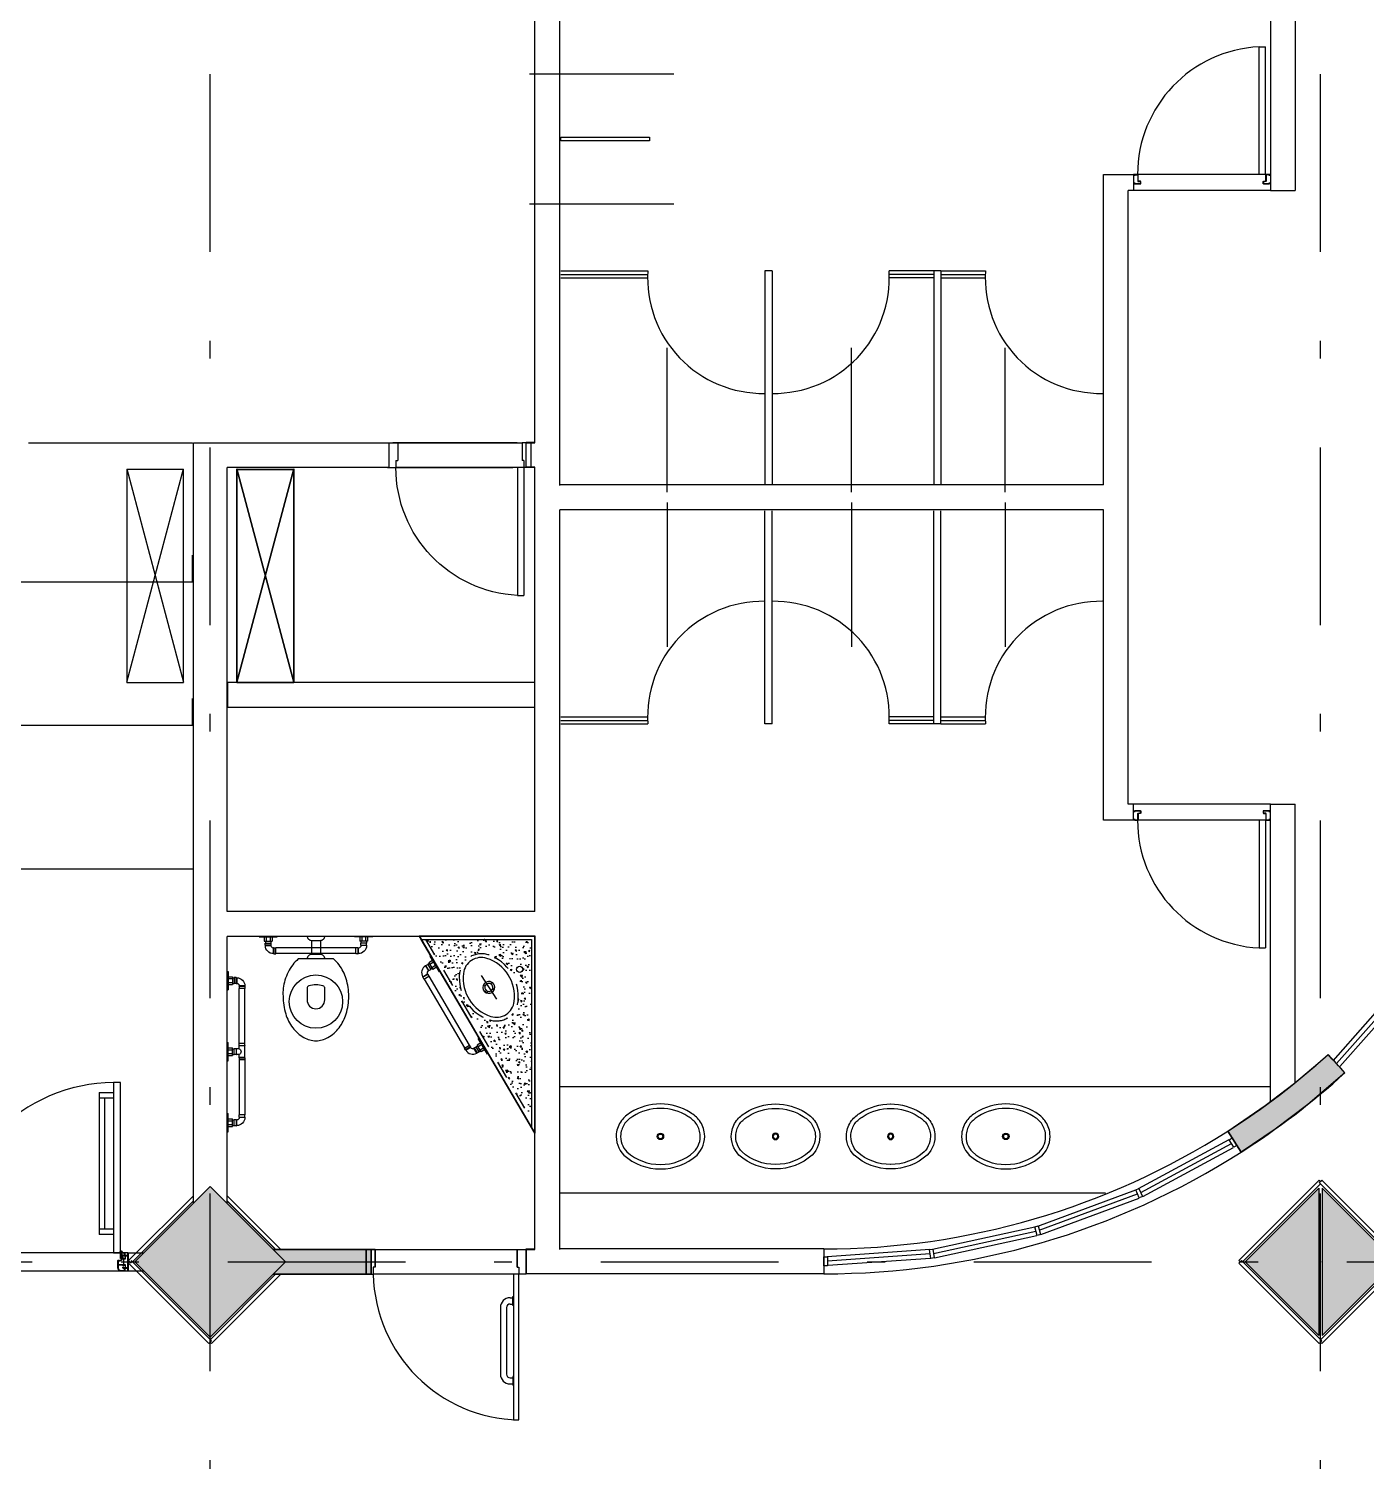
# Model space of a CAD drawing. Header units: millimetres. Extents: x 182 to 575, y -105 to 95.
# Drawn here: x 216.52 to 224.05, y -3.38 to 4.69 of the extents above; entities that cross this region are included whole.
import ezdxf

# ---------------------------------------------------------------- set-up
doc = ezdxf.new("R2010")
doc.units = ezdxf.units.MM
doc.header["$MEASUREMENT"] = 0
for name, pattern in [('DASHDOT', [1, 0.5, -0.25, 0, -0.25]), ('DASHED', [0.75, 0.5, -0.25]), ('HIDDEN2', [0.1875, 0.125, -0.0625])]:
    doc.linetypes.add(name, pattern=pattern)
for name, color, linetype in [('ALV_2', 2, 'Continuous'), ('ALV_HT', 253, 'Continuous'), ('base', 253, 'Continuous'), ('CORRIMÃO', 41, 'Continuous'), ('DEMOLIR', 10, 'HIDDEN2'), ('EIXOS', 31, 'DASHDOT'), ('PVC', 2, 'Continuous'), ('SAN', 1, 'Continuous'), ('SANFINAL', 7, 'Continuous'), ('XR_BL2_AND_MON-REV15$0$MARMORE', 7, 'Continuous')]:
    doc.layers.add(name, color=color, linetype=linetype)

# ---------------------------------------------------------------- blocks, each defined once
blk = doc.blocks.new('XR_BL2_AND_MON-REV15$0$P50X50')
at = {"layer": 'base'}
blk.add_hatch(color=256, dxfattribs=at).paths.add_polyline_path([(0, -0.4243), (0.4243, 0), (0, 0.4243), (-0.4243, 0)])
at = {"layer": 'base', "linetype": 'ByBlock'}
blk.add_lwpolyline([(0, -0.4243), (0.4243, 0), (0, 0.4243), (-0.4243, 0)], close=True, dxfattribs=at)
blk = doc.blocks.new('XR_BL2_AND_MON-REV15$0$PILAR 60X60_45')
at = {"layer": 'base'}
blk.add_blockref('XR_BL2_AND_MON-REV15$0$P50X50', (0, 0), dxfattribs=at)
blk = doc.blocks.new('XR_BL2_AND_MON-REV15$0$PILAR_60X60_JUNTA')
at = {"layer": 'base'}
for points in [[(-0.4143, 0.01), (0, 0.4243), (0.4143, 0.01)], [(-0.4143, -0.01), (0, -0.4243), (0.4143, -0.01)]]:
    blk.add_hatch(color=256, dxfattribs=at).paths.add_polyline_path(points)
at = {"layer": 'base', "linetype": 'ByBlock'}
for points in [[(-0.4143, 0.01), (0, 0.4243), (0.4143, 0.01)], [(-0.4143, -0.01), (0, -0.4243), (0.4143, -0.01)]]:
    blk.add_lwpolyline(points, close=True, dxfattribs=at)
at = {"layer": 'base'}
blk.add_point((0, 0), dxfattribs=at)
blk = doc.blocks.new('XR_BL2_AND_MON-REV15$0$P_M')
at = {"layer": 'XR_BL2_AND_MON-REV15$0$MARMORE'}
for p, q in [((-0.0071, 0.0354), (-0.4596, -0.4172)), ((0.0071, 0.0212), (-0.4455, -0.4313)), ((0.0071, 0.0212), (-0.0071, 0.0354)), ((0, 0.0283), (0.0071, 0.0354)), ((0.4384, -0.4243), (0, 0.0141)), ((-0.4525, -0.4243), (-0.4596, -0.4172)), ((-0.4525, -0.4243), (-0.4596, -0.4313)), ((-0.4596, -0.4313), (-0.0071, -0.8839)), ((-0.4525, -0.4243), (-0.4455, -0.4313)), ((-0.4384, -0.4243), (0, -0.8627)), ((-0.0071, -0.8697), (0.4455, -0.4172)), ((0.4455, -0.4172), (0.4596, -0.4313)), ((0.4525, -0.4243), (0.4596, -0.4172)), ((-0.0071, -0.8697), (0.0071, -0.8839)), ((0, -0.8768), (-0.0071, -0.8839))]:
    blk.add_line(p, q, dxfattribs=at)
for points in [[(0.4596, -0.4172), (0.0071, 0.0354)], [(0.0071, -0.8839), (0.4596, -0.4313)]]:
    blk.add_lwpolyline(points, dxfattribs=at)
blk = doc.blocks.new('XR_BL2_AND_MON-REV15$0$P8014PL')
at = {"layer": 'base'}
for p, q in [((-0.075, 0.14), (-0.075, 0.8591)), ((-0.075, 0.8591), (-0.04, 0.8591)), ((-0.04, 0.14), (-0.04, 0.8591)), ((-0.8, 0), (-0.8, 0.14)), ((-0.8, 0.14), (-0.76, 0.14)), ((-0.76, 0.1), (-0.76, 0.14)), ((-0.76, 0.1), (-0.75, 0.1)), ((-0.75, 0), (-0.75, 0.1)), ((-0.04, 0.14), (-0.075, 0.14)), ((-0.05, 0), (-0.05, 0.1)), ((-0.04, 0.1), (-0.05, 0.1)), ((-0.04, 0.1), (-0.04, 0.14)), ((0, 0.14), (-0.04, 0.14)), ((0, 0), (0, 0.14)), ((-0.8, 0), (-0.75, 0)), ((0, 0), (-0.05, 0))]:
    blk.add_line(p, q, dxfattribs=at)
blk.add_arc((-0.04, 0.14), 0.72, 92.78631, 180, dxfattribs=at)
blk = doc.blocks.new('Cuba01_pl')
at = {"layer": 'SAN'}
for radius in [0.018, 0.013]:
    blk.add_circle((0, 0), radius, dxfattribs=at)
at = {"layer": 'SANFINAL'}
for centre, radius, start, end in [((-0.0022, -0.1243), 0.3068, 89.5504, 122.73751), ((0.0022, -0.1243), 0.3068, 57.26249, 90.4496), ((-0.0906, -0.0037), 0.1589, 144.52318, 173.17666), ((-0.0706, -0.0303), 0.1909, 120.72503, 141.48411), ((-0.0706, -0.0303), 0.1659, 120.57547, 141.25329), ((-0.0022, -0.1243), 0.2818, 89.5504, 122.82801), ((0.0022, -0.1243), 0.2818, 57.17199, 90.4496), ((0.0706, -0.0303), 0.1659, 38.74671, 59.42453), ((0.0706, -0.0303), 0.1909, 38.51589, 59.27497), ((0.0906, -0.0037), 0.1589, 6.82334, 35.47682), ((-0.0974, 0.0005), 0.1517, 174.45244, 224.38195), ((-0.0974, 0.0005), 0.1267, 174.57802, 224.00207), ((-0.0906, -0.0037), 0.1339, 144.80474, 173.05731), ((0.0974, 0.0005), 0.1267, 315.99793, 5.42198), ((0.0906, -0.0037), 0.1339, 6.94269, 35.19526), ((0.0974, 0.0005), 0.1517, 315.61805, 5.54756), ((-0.0024, 0.1229), 0.3059, 228.32438, 270.48382), ((-0.0024, 0.1229), 0.2809, 228.50405, 270.48382), ((0.0024, 0.1229), 0.3059, 269.51618, 311.67562), ((0.0024, 0.1229), 0.2809, 269.51618, 311.49595)]:
    blk.add_arc(centre, radius, start, end, dxfattribs=at)
blk = doc.blocks.new('W_BARRA_VASO_3ART2')
at = {"layer": 'PVC', "color": 0}
for p, q in [((0, 0), (0, -0.006)), ((0.103, 0), (0.103, -0.006)), ((0.4, 0), (0.4, -0.006)), ((0.503, 0), (0.503, -0.006)), ((0.8, 0), (0.8, -0.006)), ((0.903, 0), (0.903, -0.006)), ((0, -0.006), (0.103, -0.006)), ((0.0296, -0.006), (0.0296, -0.03)), ((0.0296, -0.03), (0.0734, -0.03)), ((0.0349, -0.052), (0.0349, -0.04)), ((0.0349, -0.04), (0.068, -0.04)), ((0.068, -0.052), (0.0349, -0.052)), ((0.0349, -0.052), (0.0356, -0.0546)), ((0.0356, -0.03), (0.0356, -0.04)), ((0.0356, -0.0546), (0.0674, -0.0546)), ((0.0406, -0.006), (0.0406, -0.03)), ((0.0624, -0.006), (0.0624, -0.03)), ((0.0673, -0.03), (0.0673, -0.04)), ((0.068, -0.052), (0.0674, -0.0546)), ((0.068, -0.052), (0.068, -0.04)), ((0.0734, -0.006), (0.0734, -0.03)), ((0.0835, -0.0675), (0.0809, -0.0681)), ((0.0809, -0.0999), (0.0809, -0.0681)), ((0.0835, -0.0675), (0.0835, -0.1006)), ((0.0835, -0.0675), (0.0955, -0.0675)), ((0.0955, -0.1006), (0.0955, -0.0675)), ((0.405, -0.0681), (0.0955, -0.0681)), ((0.503, -0.006), (0.4, -0.006)), ((0.405, -0.1006), (0.405, -0.0674)), ((0.417, -0.0674), (0.405, -0.0674)), ((0.417, -0.0674), (0.417, -0.1006)), ((0.417, -0.0674), (0.4195, -0.0681)), ((0.4195, -0.0999), (0.4195, -0.0681)), ((0.4356, -0.0681), (0.4195, -0.0681)), ((0.4296, -0.006), (0.4296, -0.03)), ((0.4734, -0.03), (0.4296, -0.03)), ((0.4349, -0.051), (0.4349, -0.039)), ((0.4681, -0.039), (0.4349, -0.039)), ((0.4349, -0.051), (0.4356, -0.0535)), ((0.4349, -0.051), (0.4681, -0.051)), ((0.4356, -0.03), (0.4356, -0.039)), ((0.4674, -0.0535), (0.4356, -0.0535)), ((0.4356, -0.0681), (0.4356, -0.0535)), ((0.4406, -0.006), (0.4406, -0.03)), ((0.4624, -0.006), (0.4624, -0.03)), ((0.4674, -0.03), (0.4674, -0.039)), ((0.4681, -0.051), (0.4674, -0.0535)), ((0.4674, -0.0681), (0.4674, -0.0535)), ((0.4835, -0.0681), (0.4674, -0.0681)), ((0.4681, -0.051), (0.4681, -0.039)), ((0.4734, -0.006), (0.4734, -0.03)), ((0.486, -0.0674), (0.4835, -0.0681)), ((0.4835, -0.0999), (0.4835, -0.0681)), ((0.486, -0.0674), (0.486, -0.1006)), ((0.486, -0.0674), (0.498, -0.0674)), ((0.498, -0.1006), (0.498, -0.0674)), ((0.498, -0.0681), (0.8075, -0.0681)), ((0.903, -0.006), (0.8, -0.006)), ((0.8075, -0.1006), (0.8075, -0.0675)), ((0.8195, -0.0675), (0.8075, -0.0675)), ((0.8195, -0.0675), (0.8195, -0.1006)), ((0.8195, -0.0675), (0.8221, -0.0681)), ((0.8221, -0.0999), (0.8221, -0.0681)), ((0.8296, -0.006), (0.8296, -0.03)), ((0.8734, -0.03), (0.8296, -0.03)), ((0.8681, -0.04), (0.835, -0.04)), ((0.835, -0.052), (0.835, -0.04)), ((0.835, -0.052), (0.8681, -0.052)), ((0.835, -0.052), (0.8356, -0.0546)), ((0.8356, -0.03), (0.8356, -0.04)), ((0.8674, -0.0546), (0.8356, -0.0546)), ((0.8406, -0.006), (0.8406, -0.03)), ((0.8624, -0.006), (0.8624, -0.03)), ((0.8674, -0.03), (0.8674, -0.04)), ((0.8681, -0.052), (0.8674, -0.0546)), ((0.8681, -0.052), (0.8681, -0.04)), ((0.8734, -0.006), (0.8734, -0.03)), ((0.0835, -0.1006), (0.0809, -0.0999)), ((0.0835, -0.1006), (0.0955, -0.1006)), ((0.405, -0.0999), (0.0955, -0.0999)), ((0.417, -0.1006), (0.405, -0.1006)), ((0.4171, -0.1005), (0.4195, -0.0999)), ((0.4835, -0.0999), (0.4195, -0.0999)), ((0.486, -0.1006), (0.4835, -0.0999)), ((0.486, -0.1006), (0.498, -0.1006)), ((0.498, -0.0999), (0.8075, -0.0999)), ((0.8195, -0.1006), (0.8075, -0.1006)), ((0.8195, -0.1006), (0.8221, -0.0999))]:
    blk.add_line(p, q, dxfattribs=at)
for centre, radius, start, end in [((0.0809, -0.0546), 0.0453, 179.99797, 270.00203), ((0.0809, -0.0546), 0.0136, 179.52632, 270), ((0.4515, -0.0615), 0.0172, 202.61986, 337.38014), ((0.8221, -0.0546), 0.0136, 270, 0.47368), ((0.8221, -0.0546), 0.0453, 269.99797, 0.00203)]:
    blk.add_arc(centre, radius, start, end, dxfattribs=at)
blk = doc.blocks.new('BAC-PL2')
for p, q in [((0, 0), (0.005, 0)), ((0.025, 0.025), (0.105, 0.025)), ((0.025, -0.025), (0.105, -0.025))]:
    blk.add_line(p, q)
for points in [[(0.13, 0.0998), (0.13, -0.0998, 0.056984), (0.1632, -0.1308, 0.085116), (0.2494, -0.1743, 0.090221), (0.34, -0.185, 0.074494), (0.4387, -0.1702, 0.085116), (0.5168, -0.1308, 0.106255), (0.5723, -0.0677, 0.128271), (0.59, 0, 0.128271), (0.5723, 0.0677, 0.106255), (0.5168, 0.1308, 0.085116), (0.4387, 0.1702, 0.074494), (0.34, 0.185, 0.074494), (0.2413, 0.1702, 0.085116), (0.1632, 0.1308, 0.056984)], [(0.2955, 0.05, 0.326276), (0.2812, 0.0396, 0.155871), (0.2812, -0.0396, 0.326276), (0.2955, -0.05), (0.36, -0.05, 1), (0.36, 0.05)]]:
    blk.add_lwpolyline(points, format="xyb", close=True)
for points in [[(0, -0.05, 0.414214), (0.025, -0.025), (0.025, 0.025, 0.414483), (0, 0.05)], [(0.13, 0.05, 0.414483), (0.105, 0.025), (0.105, -0.025, 0.414214), (0.13, -0.05)]]:
    blk.add_lwpolyline(points, format="xyb")
blk.add_circle((0.37, 0), 0.15)
blk = doc.blocks.new('DEF')
at = {"layer": 'PVC', "color": 0}
for p, q in [((0, 0.6406), (0.006, 0.6406)), ((0.006, 0.6406), (0.006, 0.5376)), ((0.006, 0.611), (0.03, 0.611)), ((0.006, 0.6001), (0.03, 0.6001)), ((0.006, 0.5782), (0.03, 0.5782)), ((0.006, 0.5672), (0.03, 0.5672)), ((0.03, 0.611), (0.03, 0.5672)), ((0.03, 0.605), (0.04, 0.605)), ((0.03, 0.5732), (0.04, 0.5732)), ((0.04, 0.6057), (0.04, 0.5726)), ((0.052, 0.6057), (0.04, 0.6057)), ((0.052, 0.5726), (0.04, 0.5726)), ((0.052, 0.5726), (0.052, 0.6057)), ((0.052, 0.6057), (0.0546, 0.605)), ((0.052, 0.5726), (0.0546, 0.5733)), ((0.0546, 0.605), (0.0546, 0.5733)), ((0, 0.5376), (0.006, 0.5376)), ((0.0675, 0.5571), (0.0681, 0.5597)), ((0.0675, 0.5571), (0.1006, 0.5571)), ((0.0675, 0.5571), (0.0675, 0.5451)), ((0.1006, 0.5451), (0.0675, 0.5451)), ((0.0999, 0.5597), (0.0681, 0.5597)), ((0.0681, 0.0955), (0.0681, 0.5451)), ((0.1006, 0.5571), (0.0999, 0.5597)), ((0.0999, 0.0955), (0.0999, 0.5451)), ((0.1006, 0.5571), (0.1006, 0.5451)), ((0, 0.103), (0.006, 0.103)), ((0.006, 0), (0.006, 0.103)), ((0.1006, 0.0955), (0.0675, 0.0955)), ((0.0675, 0.0835), (0.0675, 0.0955)), ((0.0675, 0.0835), (0.1006, 0.0835)), ((0.0675, 0.0835), (0.0681, 0.0809)), ((0.0999, 0.0809), (0.0681, 0.0809)), ((0.1006, 0.0835), (0.0999, 0.0809)), ((0.1006, 0.0835), (0.1006, 0.0955)), ((0, 0), (0.006, 0)), ((0.006, 0.0734), (0.03, 0.0734)), ((0.006, 0.0624), (0.03, 0.0624)), ((0.006, 0.0406), (0.03, 0.0406)), ((0.006, 0.0296), (0.03, 0.0296)), ((0.03, 0.0296), (0.03, 0.0734)), ((0.03, 0.0673), (0.04, 0.0673)), ((0.03, 0.0356), (0.04, 0.0356)), ((0.052, 0.068), (0.04, 0.068)), ((0.04, 0.0349), (0.04, 0.068)), ((0.052, 0.0349), (0.04, 0.0349)), ((0.052, 0.068), (0.052, 0.0349)), ((0.052, 0.068), (0.0546, 0.0674)), ((0.052, 0.0349), (0.0546, 0.0356)), ((0.0546, 0.0356), (0.0546, 0.0674))]:
    blk.add_line(p, q, dxfattribs=at)
for centre, radius, start, end in [((0.0546, 0.5597), 0.0136, 0, 90.47368), ((0.0546, 0.5597), 0.0453, 359.99797, 90.00203), ((0.0546, 0.0809), 0.0136, 269.52632, 0), ((0.0546, 0.0809), 0.0453, 269.99797, 0.00203)]:
    blk.add_arc(centre, radius, start, end, dxfattribs=at)

msp = doc.modelspace()

# ---------------------------------------------------------------- hatches: boundary and pattern name
at = {"layer": 'base'}
for points in [[(223.2683, -1.5182), (223.4799, -1.3744), (223.6448, -1.2482), (223.7757, -1.1382), (223.8333, -1.0865), (223.9283, -1.1895), (223.7194, -1.3679), (223.5356, -1.5068), (223.3435, -1.6363)], [(217.8951, -2.1834), (217.9651, -2.2534), (217.8951, -2.3234), (218.4189, -2.3234), (218.4189, -2.1834)], [(218.4462, -2.1834), (218.4462, -2.3234), (217.8951, -2.3234), (217.9651, -2.2534), (217.8951, -2.1834)]]:
    msp.add_hatch(color=256, dxfattribs=at).paths.add_polyline_path(points)
at = {"layer": 'CORRIMÃO', "linetype": 'ByBlock'}
h = msp.add_hatch(dxfattribs=at)
h.set_pattern_fill('AR-CONC', color=0, scale=0.0125, angle=90, style=0)
h.set_pattern_definition([(140, (253.54582, -14.487), (0.00784402, 0.08965752), [0.009375, -0.103125]), (85, (253.54582, -14.487), (-0.09402402, -0.01734392), [0.0075, -0.0825]), (190.4514, (253.54647, -14.47953), (-0.08617994, 0.07231367), [0.00796752, -0.08764276]), (136.1842, (253.52082, -14.487), (0.02068988, 0.13340513), [0.0140625, -0.1546875]), (186.6356, (253.52254, -14.47588), (-0.12176473, 0.11683284), [0.0119513, -0.13146412]), (81.1842, (253.52082, -14.487), (-0.1217648, 0.11683274), [0.01125, -0.12375]), (111, (253.52707, -14.4745), (0.05032736, 0.07461338), [0.009375, -0.103125]), (56, (253.52707, -14.4745), (-0.09064376, 0.03041442), [0.0075, -0.0825]), (161.4514, (253.53126, -14.46828), (-0.04031631, 0.10502783), [0.00796752, -0.08764276]), (127.5, (253.54582, -14.487), (-0.041611732, 0.001519982), [0, -0.0815, 0, -0.08375, 0, -0.0828125]), (97.5, (253.54582, -14.487), (-0.049301464, 0.03288369), [0, -0.04775, 0, -0.079625, 0, -0.0315625]), (57.5, (253.54582, -14.514874), (0.00281936, 0.066727805), [0, -0.03125, 0, -0.0975, 0, -0.129375]), (47.5, (253.54582, -14.527374), (-0.01251312, 0.07289827), [0, -0.040625, 0, -0.06475, 0, -0.091875])])
h.paths.add_polyline_path([(218.7523, -0.4391), (219.0612, -0.9655, -0.069439), (219.1662, -1.1443), (219.3489, -1.4556), (219.3489, -0.4391)])
h.paths.add_polyline_path([(219.2735, -0.7899, 0.359179), (219.1046, -0.5256, 0.472393), (218.9447, -0.6278, 0.358975), (219.1137, -0.892, 0.471699)], flags=16)
h.paths.add_polyline_path([(219.2525, -0.7874, 0.000015), (219.2525, -0.7874, -0.471257), (219.1203, -0.8719, -0.359176), (218.9657, -0.6304, 0.358974), (219.1202, -0.8719, 0.471701)], flags=0)
h.paths.add_polyline_path([(219.1427, -0.7073, -1.732057), (219.091, -0.6805, -0.577348)], flags=0)
h.paths.add_polyline_path([(219.1282, -0.6966, -1), (219.09, -0.721, -1)], flags=0)
h.paths.add_polyline_path([(219.2828, -0.5893, -1), (219.2828, -0.6243, -1)], flags=16)

# ---------------------------------------------------------------- linework, layer by layer
at = {"layer": 'ALV_2'}
for p, q in [((216.9166, -1.3005, 195.166), (216.9966, -1.3005, 195.166)), ((216.9166, -1.3005, 195.166), (216.9166, -2.1005, 195.166)), ((216.9166, -1.3305, 195.166), (216.9966, -1.3305, 195.166)), ((216.9466, -1.3305, 195.166), (216.9466, -2.0705, 195.166)), ((216.9966, -2.0705, 195.166), (216.9166, -2.0705, 195.166)), ((216.9966, -2.1005, 195.166), (216.9166, -2.1005, 195.166)), ((217.0953, -2.2609, -19.9735), (217.0812, -2.2467, -19.9735)), ((217.0883, -2.2538, -19.9735), (217.0812, -2.2609, -19.9735))]:
    msp.add_line(p, q, dxfattribs=at)
at = {"layer": 'ALV_2', "linetype": 'ByBlock'}
for p, q in [((217.0766, -2.2038), (215.0766, -2.2038)), ((215.0766, -2.3038), (217.0766, -2.3038))]:
    msp.add_line(p, q, dxfattribs=at)
at = {"layer": 'ALV_2', "elevation": 195.166}
msp.add_lwpolyline([(216.9966, -2.2038), (217.0366, -2.2038), (217.0366, -1.2438), (216.9966, -1.2438)], close=True, dxfattribs=at)
at = {"layer": 'ALV_2', "linetype": 'Continuous', "elevation": 195.166, "flags": 128}
for points in [[(217.0408, -2.2058, -0.414214), (217.0428, -2.2038), (217.0556, -2.2038, -0.414214), (217.0606, -2.2088), (217.0606, -2.2188), (217.0568, -2.2188), (217.0568, -2.2176), (217.0591, -2.2176), (217.0591, -2.2088, 0.414214), (217.0556, -2.2053), (217.0428, -2.2053, 0.414214), (217.0423, -2.2058), (217.0423, -2.2118), (217.046, -2.2118), (217.046, -2.2371), (217.0471, -2.2371, -0.75), (217.0491, -2.2371), (217.0501, -2.2371), (217.0501, -2.2383), (217.0423, -2.2383), (217.0423, -2.2463), (217.0358, -2.2463), (217.0371, -2.2483), (217.0264, -2.2483), (217.0277, -2.2463), (217.0228, -2.2463, 0.414214), (217.0223, -2.2468), (217.0222, -2.2701), (217.05, -2.2701), (217.05, -2.2713), (217.049, -2.2713, -0.75), (217.047, -2.2713), (217.0227, -2.2713, 2.414214), (217.0222, -2.2718), (217.0222, -2.2873, 0.414214), (217.0372, -2.3023), (217.0557, -2.3023, 0.426212), (217.059, -2.2988), (217.059, -2.2905, 0.414214), (217.0585, -2.29), (217.0567, -2.29), (217.0567, -2.2888), (217.0605, -2.2888), (217.0605, -2.2988, -0.422579), (217.0557, -2.3038), (217.0372, -2.3038, -0.414214), (217.0207, -2.2873), (217.0208, -2.2468, -0.414214), (217.0228, -2.2448), (217.0303, -2.2448), (217.0288, -2.2471), (217.0348, -2.2471), (217.0333, -2.2448), (217.0408, -2.2448), (217.0408, -2.2331), (217.0423, -2.2331), (217.0423, -2.2371), (217.0448, -2.2371), (217.0448, -2.213), (217.0423, -2.213), (217.0423, -2.2171), (217.0408, -2.2171), (217.0408, -2.2058)], [(217.0416, -2.2031, 0.294496), (217.0404, -2.2049), (217.0402, -2.2172), (217.0386, -2.2188), (217.0385, -2.2343), (217.0359, -2.2342), (217.0362, -2.2042), (217.0347, -2.2042), (217.0347, -2.2016, -3.099483), (217.0416, -2.2031)], [(217.0366, -2.203, -4.632625), (217.0416, -2.2031, 0.294496), (217.0404, -2.2049), (217.0402, -2.2176), (217.0402, -2.2176), (217.0422, -2.2176), (217.0423, -2.2151, -1), (217.0443, -2.2151), (217.0442, -2.2196), (217.0437, -2.2201), (217.0437, -2.2246), (217.0431, -2.2251), (217.0436, -2.2256), (217.0436, -2.2301), (217.0441, -2.2306), (217.044, -2.2351, -1), (217.042, -2.2351), (217.0421, -2.2326), (217.0391, -2.2326), (217.0392, -2.2208), (217.0376, -2.2191), (217.0378, -2.2048, 0.294496), (217.0366, -2.203)]]:
    msp.add_lwpolyline(points, format="xyb", dxfattribs=at)
at = {"layer": 'ALV_2', "linetype": 'Continuous', "elevation": 195.166}
msp.add_lwpolyline([(217.0496, -2.2713), (217.0486, -2.2713, 0.414214), (217.0481, -2.2718), (217.0481, -2.2755), (217.0546, -2.2755), (217.0546, -2.2728), (217.0623, -2.2728), (217.0623, -2.2873), (217.0496, -2.2873), (217.0496, -2.2838), (217.0491, -2.2838, 0.414214), (217.0481, -2.2848), (217.0481, -2.2888), (217.0781, -2.2888), (217.0781, -2.2848, 0.414214), (217.0771, -2.2838), (217.0766, -2.2838), (217.0766, -2.2873), (217.0638, -2.2873), (217.0638, -2.2713), (217.0546, -2.2713), (217.0546, -2.2363), (217.0638, -2.2363), (217.0638, -2.2203), (217.0766, -2.2203), (217.0766, -2.2238), (217.0771, -2.2238, 0.414214), (217.0781, -2.2228), (217.0781, -2.2188), (217.0481, -2.2188), (217.0481, -2.2228, 0.414214), (217.0491, -2.2238), (217.0496, -2.2238), (217.0496, -2.2203), (217.0623, -2.2203), (217.0623, -2.2348), (217.0546, -2.2348), (217.0546, -2.232), (217.0481, -2.232), (217.0481, -2.2358, 0.414214), (217.0486, -2.2363), (217.0496, -2.2363), (217.0496, -2.2335), (217.0531, -2.2335), (217.0531, -2.274), (217.0496, -2.274)], format="xyb", close=True, dxfattribs=at)
at = {"layer": 'ALV_2', "elevation": 195.166}
msp.add_lwpolyline([(217.0766, -2.3038), (217.0766, -2.2038)], dxfattribs=at)
at = {"layer": 'ALV_2'}
msp.add_lwpolyline([(217.0808, -2.3038), (217.0808, -2.2038)], dxfattribs=at)
at = {"layer": 'ALV_2', "linetype": 'Continuous'}
msp.add_circle((217.0391, -2.1976, 195.166), 0.00325, dxfattribs=at)
at = {"layer": 'ALV_2'}
msp.add_arc((217.0051, -2.1728, 390.3319), 0.9291, 90.5283, 181.90945, dxfattribs=at)
at = {"layer": 'ALV_HT', "color": 0, "ltscale": 0.5}
msp.add_line((218.7174, -0.4191, 195.166), (219.3689, -1.5291, 195.166), dxfattribs=at)
at = {"layer": 'base'}
for p, q in [((219.3689, 2.3591, 195.166), (219.3689, 6.2791, 195.166)), ((219.3689, 2.3566, 195.166), (219.3689, 6.2766, 195.166)), ((219.3689, 2.3566, 195.166), (219.3689, 6.2766, 195.166)), ((219.5089, 2.1191, 195.166), (219.5089, 6.2791, 195.166)), ((219.5089, 2.1166, 195.166), (219.5089, 6.2766, 195.166)), ((219.5089, 2.1166, 195.166), (219.5089, 6.2766, 195.166)), ((223.5085, 5.4527), (223.5085, 3.776, 195.166)), ((223.6485, 5.3452), (223.6485, 3.776, 195.166)), ((223.4456, 3.866, 195.166), (223.4456, 4.5851, 195.166)), ((223.4456, 4.5851, 195.166), (223.4806, 4.5851, 195.166)), ((223.4806, 3.866, 195.166), (223.4806, 4.5851, 195.166)), ((222.5685, 3.866, 195.166), (222.7385, 3.866, 195.166)), ((222.5685, 2.1191, 195.166), (222.5685, 3.866, 195.166)), ((223.5085, 3.866, 195.166), (222.7385, 3.866, 195.166)), ((222.7385, 3.866, 195.166), (222.7385, 3.776, 195.166)), ((223.4806, 3.866, 195.166), (223.4456, 3.866, 195.166)), ((219.3689, 3.623, 195.166), (219.3689, 3.773, 195.166)), ((219.3689, 3.6205, 195.166), (219.3689, 3.7705, 195.166)), ((222.7085, 0.3223, 195.166), (222.7085, 3.776, 195.166)), ((222.7385, 3.776, 195.166), (222.7085, 3.776, 195.166)), ((223.5085, 3.776, 195.166), (222.7385, 3.776, 195.166)), ((223.5085, 3.776, 195.166), (223.6485, 3.776, 195.166)), ((219.5139, 3.3241, -165.1196), (220.0044, 3.3241, -178.0555)), ((220.6635, 3.3241, -73.8466), (220.6635, 2.1241, -73.8466)), ((220.7035, 3.3241, -73.8466), (220.6635, 3.3241, -73.8466)), ((220.7035, 3.3241, -73.8466), (220.7035, 2.1241, -73.8466)), ((221.6135, 3.3241, -73.8466), (221.3623, 3.3241, -80.4725)), ((221.6135, 3.3241, -73.8466), (221.6135, 2.1241, -73.8466)), ((221.6535, 3.3241, -73.8466), (221.6135, 3.3241, -73.8466)), ((221.6535, 3.3241, -73.8466), (221.6535, 2.1241, -73.8466)), ((221.6535, 3.3241, -73.8466), (221.9047, 3.3241, -80.4725)), ((219.5139, 3.3041, -165.1196), (220.0034, 3.3041, -178.0311)), ((219.5139, 3.2841, -165.1196), (220.0031, 3.2841, -178.023)), ((221.6135, 3.3041, -73.8466), (221.3632, 3.3041, -80.4481)), ((221.6135, 3.2841, -73.8466), (221.3635, 3.2841, -80.44)), ((221.6535, 3.3041, -73.8466), (221.9038, 3.3041, -80.4481)), ((221.6535, 3.2841, -73.8466), (221.9035, 3.2841, -80.44)), ((219.3689, 2.3837, 195.166), (219.3689, 2.5337, 195.166)), ((219.3689, 2.3812, 195.166), (219.3689, 2.5312, 195.166)), ((216.5188, 2.3566, 195.166), (217.4408, 2.3566, 195.166)), ((217.4458, 2.3566, 195.166), (218.5158, 2.3566, 195.166)), ((217.4458, -1.9241, 195.166), (217.4458, 2.3566, 195.166)), ((217.4458, 2.3566, 195.166), (218.5462, 2.3566, 195.166)), ((217.4458, -1.9241, 195.166), (217.4458, 2.3566, 195.166)), ((218.5462, 2.3566, 195.166), (218.5462, 2.2166, 195.166)), ((219.2689, 2.3566), (218.5689, 2.3566)), ((218.5962, 2.3566, 195.166), (219.2962, 2.3566, 195.166)), ((219.3189, 2.2191, 195.166), (219.3189, 2.3591, 195.166)), ((219.3189, 2.3591, 195.166), (219.3689, 2.3591, 195.166)), ((219.3189, 2.2166, 195.166), (219.3189, 2.3566, 195.166)), ((219.3189, 2.2166, 195.166), (219.3189, 2.3566, 195.166)), ((219.3189, 2.3566, 195.166), (219.3689, 2.3566, 195.166)), ((219.3189, 2.3566, 195.166), (219.3689, 2.3566, 195.166)), ((217.0708, 1.0091), (217.3908, 2.2091)), ((217.0708, 2.2091), (217.3908, 1.0091)), ((218.5158, 2.2166, 195.166), (217.6358, 2.2166, 195.166)), ((217.6358, -0.2816, 195.166), (217.6358, 2.2166, 195.166)), ((218.5462, 2.2166, 195.166), (217.6358, 2.2166, 195.166)), ((217.6358, -0.2816, 195.166), (217.6358, 2.2166, 195.166)), ((217.6908, 1.0091, 153.3784), (218.0108, 2.2091, 153.3784)), ((217.6908, 2.2091, 153.3784), (218.0108, 1.0091, 153.3784)), ((218.0108, 1.0091), (217.6908, 2.2091)), ((218.0108, 2.2091), (217.6908, 1.0091)), ((218.5389, 2.2166), (219.2439, 2.2166)), ((219.2712, 2.2166, 195.166), (218.5862, 2.2166, 195.166)), ((219.3689, 2.2191, 195.166), (219.3189, 2.2191, 195.166)), ((219.3689, 2.2166, 195.166), (219.3189, 2.2166, 195.166)), ((219.3689, 2.2166, 195.166), (219.3189, 2.2166, 195.166)), ((219.3689, -0.2791, 195.166), (219.3689, 2.2191, 195.166)), ((219.3689, -0.2816, 195.166), (219.3689, 2.2166, 195.166)), ((219.3689, -0.2816, 195.166), (219.3689, 2.2166, 195.166)), ((222.5685, 2.1191, 195.166), (219.5089, 2.1191, 195.166)), ((222.5685, 1.9791, 195.166), (219.5089, 1.9791, 195.166)), ((219.5089, -2.1809, 195.166), (219.5089, 1.9791, 195.166)), ((219.5089, -2.1834, 195.166), (219.5089, 1.9766, 195.166)), ((219.5089, -2.1834, 195.166), (219.5089, 1.9766, 195.166)), ((220.6635, 0.7741, -73.8466), (220.6635, 1.9741, -73.8466)), ((220.7035, 0.7741, -73.8466), (220.7035, 1.9741, -73.8466)), ((221.6135, 0.7741, -73.8466), (221.6135, 1.9741, -73.8466)), ((221.6535, 0.7741, -73.8466), (221.6535, 1.9741, -73.8466)), ((222.5685, 0.2323, 195.166), (222.5685, 1.9791, 195.166)), ((217.4408, 1.5738, 195.166), (217.4408, 1.7238, 195.166)), ((215.8946, 1.5738, 195.166), (217.4408, 1.5738, 195.166)), ((215.8946, 1.5738, 195.166), (217.4408, 1.5738, 195.166)), ((217.6408, 0.8691, 195.166), (217.6408, 1.0091, 195.166)), ((217.6408, 1.0091, 195.166), (219.3689, 1.0091, 195.166)), ((219.3689, 0.8716, 195.166), (219.3689, 1.0116, 195.166)), ((219.3689, 0.8691, 195.166), (219.3689, 1.0091, 195.166)), ((217.4408, 0.7664, 195.166), (217.4408, 0.9164, 195.166)), ((217.6408, 0.8691, 195.166), (219.3689, 0.8691, 195.166)), ((219.5139, 0.8141, -165.1196), (220.0031, 0.8141, -178.023)), ((221.6135, 0.8141, -73.8466), (221.3635, 0.8141, -80.44)), ((221.6535, 0.8141, -73.8466), (221.9035, 0.8141, -80.44)), ((215.3045, 0.7664, 195.166), (217.4408, 0.7664, 195.166)), ((215.3045, 0.7664, 195.166), (217.4408, 0.7664, 195.166)), ((219.5139, 0.7941, -165.1196), (220.0034, 0.7941, -178.0311)), ((219.5139, 0.7741, -165.1196), (220.0044, 0.7741, -178.0555)), ((220.7035, 0.7741, -73.8466), (220.6635, 0.7741, -73.8466)), ((221.6135, 0.7741, -73.8466), (221.3623, 0.7741, -80.4725)), ((221.6135, 0.7941, -73.8466), (221.3632, 0.7941, -80.4481)), ((221.6535, 0.7741, -73.8466), (221.6135, 0.7741, -73.8466)), ((221.6535, 0.7941, -73.8466), (221.9038, 0.7941, -80.4481)), ((221.6535, 0.7741, -73.8466), (221.9047, 0.7741, -80.4725)), ((222.7385, 0.3223, 195.166), (222.7085, 0.3223, 195.166)), ((222.7385, 0.2323, 195.166), (222.7385, 0.3223, 195.166)), ((223.5085, 0.3223, 0), (222.7385, 0.3223, 0)), ((223.5085, -1.3513), (223.5085, 0.3223)), ((223.5085, 0.3223), (223.6485, 0.3223)), ((223.6485, -1.2438), (223.6485, 0.3223)), ((222.7385, 0.2323, 195.166), (222.5685, 0.2323, 195.166)), ((223.5085, 0.2323, 0), (222.7385, 0.2323, 0)), ((223.4456, 0.2323, 0), (223.4456, -0.4869, 0)), ((223.4806, 0.2323, 0), (223.4456, 0.2323, 0)), ((223.4806, 0.2323, 0), (223.4806, -0.4869, 0)), ((217.4458, -0.041, 195.166), (217.4458, 0.109, 195.166)), ((214.7145, -0.041, 195.166), (217.4458, -0.041, 195.166)), ((214.7145, -0.041, 195.166), (217.4458, -0.041, 195.166)), ((219.3689, -0.2816, 195.166), (217.6358, -0.2816, 195.166)), ((219.3689, -0.2816, 195.166), (217.6358, -0.2816, 195.166)), ((223.8621, -1.1214, 195.166), (224.5878, -0.2993, 195.166)), ((223.8809, -1.1379, 195.166), (224.6066, -0.3159, 195.166)), ((223.8996, -1.1545, 195.166), (224.6253, -0.3324, 195.166)), ((217.6358, -1.9241, 195.166), (217.6358, -0.4216, 195.166)), ((219.3689, -0.4216, 195.166), (217.6358, -0.4216, 195.166)), ((217.6358, -1.9241, 195.166), (217.6358, -0.4216, 195.166)), ((219.3689, -0.4216, 195.166), (217.6358, -0.4216, 195.166)), ((219.3689, -2.1809, 195.166), (219.3689, -0.4191, 195.166)), ((219.3689, -2.1834, 195.166), (219.3689, -0.4216, 195.166)), ((219.3689, -2.1834, 195.166), (219.3689, -0.4216, 195.166)), ((223.4456, -0.4869, 0), (223.4806, -0.4869, 0)), ((223.5085, -1.2678, 99.919), (219.5089, -1.2678, 99.919)), ((223.2683, -1.5182, -94.3576), (223.3435, -1.6363, -94.251)), ((223.2683, -1.5182, 195.166), (223.3435, -1.6363, 195.2726)), ((222.767, -1.8412, 195.2193), (223.277, -1.5658, 195.2193)), ((222.7789, -1.8632, 195.2193), (223.2889, -1.5878, 195.2193)), ((222.7908, -1.8852, 195.2193), (223.3008, -1.6098, 195.2193)), ((217.5408, -1.8291, 195.166), (217.4408, -1.9291, 195.166)), ((217.6408, -1.9291, 195.166), (217.5408, -1.8291, 195.166)), ((222.1992, -2.0524, 195.2193), (222.7519, -1.8479, 195.2193)), ((217.4458, -1.91, -19.9735), (217.1024, -2.2534, -19.9735)), ((217.9092, -2.1834, -19.9735), (217.6358, -1.91, -19.9735)), ((217.6408, -1.915), (217.9042, -2.1784)), ((222.5804, -1.8678, 99.919), (219.5089, -1.8678, 99.919)), ((222.5804, -1.8678, 99.919), (220.7035, -1.8678, 99.919)), ((222.2078, -2.0759, 195.2193), (222.7606, -1.8713, 195.2193)), ((222.2165, -2.0993, 195.2193), (222.7693, -1.8947, 195.2193)), ((221.6074, -2.1822, 195.201), (222.1833, -2.0568, 195.2193)), ((221.6127, -2.2066, 195.201), (222.1886, -2.0813, 195.2193)), ((221.6181, -2.231, 195.201), (222.1939, -2.1057, 195.2193)), ((217.0953, -2.2463, -19.9735), (217.5479, -2.6989, -19.9735)), ((217.8951, -2.1834, 195.166), (217.9651, -2.2534, 195.166)), ((218.4189, -2.1834, 195.166), (217.8951, -2.1834, 195.166)), ((218.4462, -2.1834, 195.166), (217.8951, -2.1834, 195.166)), ((217.9651, -2.2534, 195.166), (217.8951, -2.3234, 195.166)), ((218.4189, -2.3234, 195.166), (218.4189, -2.1834, 195.166)), ((218.4462, -2.3234, 195.166), (218.4462, -2.1834, 195.166)), ((218.4689, -2.1834), (218.4689, -2.2834)), ((219.2689, -2.1834), (219.2689, -2.2834)), ((219.3189, -2.3209, 195.166), (219.3189, -2.1809, 195.166)), ((219.3189, -2.1809, 195.166), (219.3689, -2.1809, 195.166)), ((219.3189, -2.3234, 195.166), (219.3189, -2.1834, 195.166)), ((219.3189, -2.1834, 195.166), (219.3689, -2.1834, 195.166)), ((219.3189, -2.3234, 195.166), (219.3189, -2.1834, 195.166)), ((219.3189, -2.1834, 195.166), (219.3689, -2.1834, 195.166)), ((219.3189, -2.3234, 195.166), (219.3189, -2.1834, 195.166)), ((220.995, -2.1809, 195.166), (219.5089, -2.1809, 195.166)), ((220.995, -2.1809, 292.7495), (220.995, -2.3209, 292.7495)), ((221.5912, -2.1844, 195.201), (221.0133, -2.2253, 191.9406)), ((221.5929, -2.2093, 195.201), (221.015, -2.2502, 191.9406)), ((221.5947, -2.2343, 195.201), (221.0168, -2.2751, 191.9406)), ((217.0812, -2.2605, -19.9735), (217.5337, -2.713, -19.9735)), ((217.5408, -2.6918, -19.9735), (217.9092, -2.3234, -19.9735)), ((217.5479, -2.713, -19.9735), (217.9375, -2.3234, -19.9735)), ((217.8951, -2.3234, 195.166), (218.4189, -2.3234, 195.166)), ((217.8951, -2.3234, 195.166), (218.4462, -2.3234, 195.166)), ((220.995, -2.3209, 195.166), (219.3189, -2.3209, 195.166)), ((219.2289, -2.4559), (219.2439, -2.4559)), ((219.2289, -2.4909), (219.2439, -2.4909)), ((219.1739, -2.5109), (219.1739, -2.8859)), ((219.2089, -2.5109), (219.2089, -2.8859)), ((217.5408, -2.7059, -19.9735), (217.5337, -2.713, -19.9735)), ((217.5408, -2.7059, -19.9735), (217.5479, -2.6989, -19.9735)), ((217.5408, -2.7059, -19.9735), (217.5479, -2.713, -19.9735)), ((219.2289, -2.9059), (219.2439, -2.9059)), ((219.2289, -2.9409), (219.2439, -2.9409))]:
    msp.add_line(p, q, dxfattribs=at)
at = {"layer": 'base', "linetype": 'DASHED', "ltscale": 0.05}
msp.add_line((218.7523, -0.4391, 195.166), (219.3489, -1.4556, 195.166), dxfattribs=at)
at = {"layer": 'base'}
for points, elevation in [([(219.3388, 4.4329), (219.6656, 4.4329), (220.1508, 4.4329)], -131.6139), ([(219.3388, 3.7004), (219.6656, 3.7004), (220.1508, 3.7004)], -131.6139), ([(220.1137, 2.0782), (220.1137, 2.4051), (220.1137, 2.8902)], -12.7424), ([(221.1511, 2.0782), (221.1511, 2.4051), (221.1511, 2.8902)], -12.7424), ([(222.0159, 2.0782), (222.0159, 2.4051), (222.0159, 2.8902)], -12.7424), ([(220.1137, 2.02), (220.1137, 1.6932), (220.1137, 1.208)], -12.7424), ([(221.1511, 2.02), (221.1511, 1.6932), (221.1511, 1.208)], -12.7424), ([(222.0159, 2.02), (222.0159, 1.6932), (222.0159, 1.208)], -12.7424), ([(218.7174, -0.4191), (219.3689, -0.4191), (219.3689, -1.5291), (218.7174, -0.4191)], 195.166), ([(217.6408, -1.9291), (217.5408, -1.8291), (217.4408, -1.9291)], 195.166), ([(217.4458, -1.8817), (217.0812, -2.2463)], -19.9735), ([(217.9375, -2.1834), (217.6358, -1.8817)], -19.9735), ([(217.8951, -2.3234), (217.9651, -2.2534), (217.8951, -2.1834)], 195.166), ([(218.4666, -2.1834), (219.2962, -2.1834)], 195.166), ([(219.2962, -2.3234), (218.4862, -2.3234)], 195.166)]:
    msp.add_lwpolyline(points, dxfattribs=dict(at, elevation=elevation))
for points, elevation in [([(220.0139, 4.0566), (219.5139, 4.0566), (219.5139, 4.0766), (220.0139, 4.0766)], -98.9987), ([(218.7291, -0.4391), (219.3489, -0.4391), (219.3489, -1.4951)], 195.166), ([(223.2683, -1.5182), (223.4799, -1.3744), (223.6448, -1.2482), (223.7757, -1.1382), (223.8333, -1.0865), (223.9283, -1.1895), (223.7194, -1.3679), (223.5356, -1.5068), (223.3435, -1.6363)], 195.166), ([(223.2757, -1.5666), (223.2927, -1.556), (223.3191, -1.5985), (223.3021, -1.609)], 195.2193), ([(223.2757, -1.5666), (223.2927, -1.556), (223.3191, -1.5985), (223.3021, -1.609)], 195.2193), ([(222.7505, -1.8484), (222.7688, -1.8404), (222.789, -1.8861), (222.7707, -1.8942)], 195.2193), ([(222.1818, -2.0572), (222.2011, -2.0518), (222.2146, -2.0999), (222.1953, -2.1053)], 195.2193), ([(217.8951, -2.1834), (217.9651, -2.2534), (217.8951, -2.3234), (218.4189, -2.3234), (218.4189, -2.1834)], 195.166), ([(218.4462, -2.1834), (218.4462, -2.3234), (217.8951, -2.3234), (217.9651, -2.2534), (217.8951, -2.1834)], 195.166), ([(220.995, -2.2259), (221.015, -2.2259), (221.015, -2.2759), (220.995, -2.2759)], 0.0006), ([(220.995, -2.2259), (221.015, -2.2259), (221.015, -2.2759), (220.995, -2.2759)], 0.0006), ([(221.5895, -2.1846), (221.6093, -2.1818), (221.6162, -2.2313), (221.5964, -2.2341)], 195.201)]:
    msp.add_lwpolyline(points, close=True, dxfattribs=dict(at, elevation=elevation))
for points, elevation in [([(222.7769, 3.813, 0.414214), (222.7785, 3.8146), (222.7785, 3.8264, 0.414214), (222.7769, 3.828), (222.7643, 3.828, -0.414214), (222.7635, 3.8288), (222.7635, 3.8644, 0.414214), (222.7619, 3.866), (222.7451, 3.866, 0.414214), (222.7435, 3.8644), (222.7435, 3.858), (222.7443, 3.858), (222.7443, 3.8644, -0.414214), (222.7451, 3.8652), (222.7619, 3.8652, -0.414214), (222.7627, 3.8644), (222.7627, 3.8288, 0.414214), (222.7643, 3.8272), (222.7769, 3.8272, -0.414214), (222.7777, 3.8264), (222.7777, 3.8146, -0.414214), (222.7769, 3.8138), (222.7451, 3.8138, -0.414214), (222.7443, 3.8146), (222.7443, 3.821), (222.7435, 3.821), (222.7435, 3.8146, 0.414214), (222.7451, 3.813)], 0), ([(223.4701, 3.813, -0.414214), (223.4685, 3.8146), (223.4685, 3.8264, -0.414214), (223.4701, 3.828), (223.4827, 3.828, 0.414214), (223.4835, 3.8288), (223.4835, 3.8644, -0.414214), (223.4851, 3.866), (223.5019, 3.866, -0.414214), (223.5035, 3.8644), (223.5035, 3.858), (223.5027, 3.858), (223.5027, 3.8644, 0.414214), (223.5019, 3.8652), (223.4851, 3.8652, 0.414214), (223.4843, 3.8644), (223.4843, 3.8288, -0.414214), (223.4827, 3.8272), (223.4701, 3.8272, 0.414214), (223.4693, 3.8264), (223.4693, 3.8146, 0.414214), (223.4701, 3.8138), (223.5019, 3.8138, 0.414214), (223.5027, 3.8146), (223.5027, 3.821), (223.5035, 3.821), (223.5035, 3.8146, -0.414214), (223.5019, 3.813)], 195.166), ([(222.7769, 0.2853, -0.414214), (222.7785, 0.2837), (222.7785, 0.2719, -0.414214), (222.7769, 0.2703), (222.7643, 0.2703, 0.414214), (222.7635, 0.2695), (222.7635, 0.2339, -0.414214), (222.7619, 0.2323), (222.7451, 0.2323, -0.414214), (222.7435, 0.2339), (222.7435, 0.2403), (222.7443, 0.2403), (222.7443, 0.2339, 0.414214), (222.7451, 0.2331), (222.7619, 0.2331, 0.414214), (222.7627, 0.2339), (222.7627, 0.2695, -0.414214), (222.7643, 0.2711), (222.7769, 0.2711, 0.414214), (222.7777, 0.2719), (222.7777, 0.2837, 0.414214), (222.7769, 0.2845), (222.7451, 0.2845, 0.414214), (222.7443, 0.2837), (222.7443, 0.2773), (222.7435, 0.2773), (222.7435, 0.2837, -0.414214), (222.7451, 0.2853)], -195.166), ([(223.4701, 0.2853, 0.414214), (223.4685, 0.2837), (223.4685, 0.2719, 0.414214), (223.4701, 0.2703), (223.4827, 0.2703, -0.414214), (223.4835, 0.2695), (223.4835, 0.2339, 0.414214), (223.4851, 0.2323), (223.5019, 0.2323, 0.414214), (223.5035, 0.2339), (223.5035, 0.2403), (223.5027, 0.2403), (223.5027, 0.2339, -0.414214), (223.5019, 0.2331), (223.4851, 0.2331, -0.414214), (223.4843, 0.2339), (223.4843, 0.2695, 0.414214), (223.4827, 0.2711), (223.4701, 0.2711, -0.414214), (223.4693, 0.2719), (223.4693, 0.2837, -0.414214), (223.4701, 0.2845), (223.5019, 0.2845, -0.414214), (223.5027, 0.2837), (223.5027, 0.2773), (223.5035, 0.2773), (223.5035, 0.2837, 0.414214), (223.5019, 0.2853)], 0), ([(219.091, -0.6805, 1.732057), (219.1427, -0.7073, 0.577348)], -736.1673)]:
    msp.add_lwpolyline(points, format="xyb", close=True, dxfattribs=dict(at, elevation=elevation))
for points in [[(217.0708, 1.0066), (217.3908, 1.0066), (217.3908, 2.2066), (217.0708, 2.2066), (217.0708, 1.0066)], [(217.6908, 1.0066), (218.0108, 1.0066), (218.0108, 2.2066), (217.6908, 2.2066), (217.6908, 1.0066)], [(217.6908, 1.0066), (217.6908, 2.2066), (218.0108, 2.2066), (218.0108, 1.0066), (217.6908, 1.0066)], [(217.6408, -1.8867), (217.9325, -2.1784)], [(217.0766, -2.2034), (217.1666, -2.2034)], [(217.0808, -2.2034), (217.1666, -2.2034)], [(218.4689, -2.2834), (218.4689, -2.1834), (218.4189, -2.1834), (218.4189, -2.3234), (218.4589, -2.3234)], [(218.4393, -2.1834), (219.2689, -2.1834)], [(219.2689, -2.2834), (219.2689, -2.1834), (219.3189, -2.1834), (219.3189, -2.3234), (219.2789, -2.3234)], [(217.0766, -2.3034), (217.1666, -2.3034)], [(217.0808, -2.3034), (217.1666, -2.3034)], [(218.4689, -2.2834), (218.4589, -2.2834), (218.4589, -2.3234)], [(219.2689, -2.3234), (218.4589, -2.3234)], [(219.2689, -2.2834), (219.2789, -2.2834), (219.2789, -2.3234)]]:
    msp.add_lwpolyline(points, dxfattribs=at)
at = {"layer": 'base', "linetype": 'DASHED', "ltscale": 0.05, "elevation": -736.1673}
for points in [[(219.1046, -0.5256, 0.472393), (218.9447, -0.6278)], [(219.2735, -0.7899, 0.359179), (219.1046, -0.5256)], [(218.9447, -0.6278, 0.358975), (219.1137, -0.892)], [(219.1137, -0.892, 0.471699), (219.2735, -0.7899)]]:
    msp.add_lwpolyline(points, format="xyb", dxfattribs=at)
at = {"layer": 'base', "elevation": -736.1673}
for points in [[(219.0981, -0.5457, 0.472527), (218.9657, -0.6304)], [(219.2525, -0.7874, 0.359169), (219.0981, -0.5457)], [(218.9657, -0.6304, 0.358974), (219.1202, -0.8719)], [(219.1282, -0.6966, 1), (219.09, -0.721)], [(219.09, -0.721, 1), (219.1282, -0.6966)], [(219.1202, -0.8719, 0.471701), (219.2525, -0.7874)]]:
    msp.add_lwpolyline(points, format="xyb", dxfattribs=at)
at = {"layer": 'base'}
for points in [[(219.2789, -2.3234), (219.2489, -2.3234), (219.2489, -3.1434), (219.2789, -3.1434)], [(219.2439, -2.4484), (219.2489, -2.4484), (219.2489, -2.4984), (219.2439, -2.4984)], [(219.2439, -2.9484), (219.2489, -2.9484), (219.2489, -2.8984), (219.2439, -2.8984)]]:
    msp.add_lwpolyline(points, close=True, dxfattribs=at)
for centre, radius, start, end in [((223.4806, 3.866, 195.166), 0.72, 92.78631, 180), ((220.6531, 3.2841, -195.166), 0.65, 176.47188, 270.88151), ((220.7135, 3.2841, -97.583), 0.65, 269.11849, 3.52812), ((222.5535, 3.2841, -97.583), 0.65, 176.47188, 270.88151), ((220.6531, 0.8141, -195.166), 0.65, 89.11849, 183.52812), ((220.7135, 0.8141, -97.583), 0.65, 356.47188, 90.88151), ((222.5535, 0.8141, -97.583), 0.65, 89.11849, 183.52812), ((223.4806, 0.2323, 0), 0.72, 180, 267.21369), ((221.0616, 1.9571, 195.166), 4.1167, 302.41437, 312.32292), ((208.3534, -15.4614, 195.166), 21.125, 42.50006, 42.88028), ((221.0616, 1.9571, 195.166), 4.2567, 302.41624, 312.33499), ((220.995, 2.0497, 195.166), 4.2306, 270.00102, 302.50351), ((220.9977, 2.0405, 195.2726), 4.3614, 269.96551, 302.53795), ((219.2948, -2.3074), 0.8361, 181.09311, 268.90689), ((219.2289, -2.5109), 0.055, 90, 180), ((219.2289, -2.5109), 0.02, 90, 180), ((219.2289, -2.8859), 0.055, 180, 270), ((219.2289, -2.8859), 0.02, 180, 270)]:
    msp.add_arc(centre, radius, start, end, dxfattribs=at)
at = {"layer": 'CORRIMÃO', "color": 0, "linetype": 'ByBlock'}
msp.add_line((219.0667, -0.6424, -736.1673), (219.1515, -0.7751, -736.1673), dxfattribs=at)
at = {"layer": 'DEMOLIR'}
for p, q in [((216.9166, -1.3005, 195.166), (216.9966, -1.3005, 195.166)), ((216.9166, -1.3005, 195.166), (216.9166, -2.1005, 195.166)), ((216.9166, -1.3305, 195.166), (216.9966, -1.3305, 195.166)), ((216.9466, -1.3305, 195.166), (216.9466, -2.0705, 195.166)), ((216.9966, -2.0705, 195.166), (216.9166, -2.0705, 195.166)), ((216.9966, -2.1005, 195.166), (216.9166, -2.1005, 195.166))]:
    msp.add_line(p, q, dxfattribs=at)
at = {"layer": 'DEMOLIR', "elevation": 195.166}
msp.add_lwpolyline([(216.9966, -2.2038), (217.0366, -2.2038), (217.0366, -1.2438), (216.9966, -1.2438)], close=True, dxfattribs=at)
at = {"layer": 'DEMOLIR', "linetype": 'Continuous', "elevation": 195.166, "flags": 128}
for points in [[(217.0408, -2.2058, -0.414214), (217.0428, -2.2038), (217.0556, -2.2038, -0.414214), (217.0606, -2.2088), (217.0606, -2.2188), (217.0568, -2.2188), (217.0568, -2.2176), (217.0591, -2.2176), (217.0591, -2.2088, 0.414214), (217.0556, -2.2053), (217.0428, -2.2053, 0.414214), (217.0423, -2.2058), (217.0423, -2.2118), (217.046, -2.2118), (217.046, -2.2371), (217.0471, -2.2371, -0.75), (217.0491, -2.2371), (217.0501, -2.2371), (217.0501, -2.2383), (217.0423, -2.2383), (217.0423, -2.2463), (217.0358, -2.2463), (217.0371, -2.2483), (217.0264, -2.2483), (217.0277, -2.2463), (217.0228, -2.2463, 0.414214), (217.0223, -2.2468), (217.0222, -2.2701), (217.05, -2.2701), (217.05, -2.2713), (217.049, -2.2713, -0.75), (217.047, -2.2713), (217.0227, -2.2713, 2.414214), (217.0222, -2.2718), (217.0222, -2.2873, 0.414214), (217.0372, -2.3023), (217.0557, -2.3023, 0.426212), (217.059, -2.2988), (217.059, -2.2905, 0.414214), (217.0585, -2.29), (217.0567, -2.29), (217.0567, -2.2888), (217.0605, -2.2888), (217.0605, -2.2988, -0.422579), (217.0557, -2.3038), (217.0372, -2.3038, -0.414214), (217.0207, -2.2873), (217.0208, -2.2468, -0.414214), (217.0228, -2.2448), (217.0303, -2.2448), (217.0288, -2.2471), (217.0348, -2.2471), (217.0333, -2.2448), (217.0408, -2.2448), (217.0408, -2.2331), (217.0423, -2.2331), (217.0423, -2.2371), (217.0448, -2.2371), (217.0448, -2.213), (217.0423, -2.213), (217.0423, -2.2171), (217.0408, -2.2171), (217.0408, -2.2058)], [(217.0416, -2.2031, 0.294496), (217.0404, -2.2049), (217.0402, -2.2172), (217.0386, -2.2188), (217.0385, -2.2343), (217.0359, -2.2342), (217.0362, -2.2042), (217.0347, -2.2042), (217.0347, -2.2016, -3.099483), (217.0416, -2.2031)], [(217.0366, -2.203, -4.632625), (217.0416, -2.2031, 0.294496), (217.0404, -2.2049), (217.0402, -2.2176), (217.0402, -2.2176), (217.0422, -2.2176), (217.0423, -2.2151, -1), (217.0443, -2.2151), (217.0442, -2.2196), (217.0437, -2.2201), (217.0437, -2.2246), (217.0431, -2.2251), (217.0436, -2.2256), (217.0436, -2.2301), (217.0441, -2.2306), (217.044, -2.2351, -1), (217.042, -2.2351), (217.0421, -2.2326), (217.0391, -2.2326), (217.0392, -2.2208), (217.0376, -2.2191), (217.0378, -2.2048, 0.294496), (217.0366, -2.203)]]:
    msp.add_lwpolyline(points, format="xyb", dxfattribs=at)
at = {"layer": 'DEMOLIR', "linetype": 'Continuous'}
msp.add_circle((217.0391, -2.1976, 195.166), 0.00325, dxfattribs=at)
at = {"layer": 'DEMOLIR'}
msp.add_arc((217.0051, -2.1728, 390.3319), 0.9291, 90.5283, 181.90945, dxfattribs=at)
at = {"layer": 'EIXOS', "linetype": 'DASHDOT', "ltscale": 2}
for p, q in [((217.5408, -4.9696), (217.5408, 11.8133)), ((223.7908, -4.9696), (223.7908, 11.8133)), ((181.9392, -2.2534), (228.455, -2.2534))]:
    msp.add_line(p, q, dxfattribs=at)
at = {"layer": 'SAN', "color": 0}
msp.add_circle((219.2828, -0.6068, -1717.0173), 0.0175, dxfattribs=at)

# ---------------------------------------------------------------- block references
at = {"layer": 'base', "xscale": -1}
for name, p, rotation in [('XR_BL2_AND_MON-REV15$0$P8014PL', (219.3462, 2.3566, 195.166), 180), ('DEF', (218.4561, -0.4191, 195.166), 90), ('W_BARRA_VASO_3ART2', (217.6358, -0.6191), 90)]:
    msp.add_blockref(name, p, dxfattribs=dict(at, rotation=rotation))
at = {"layer": 'base'}
for name, p, rotation in [('BAC-PL2', (218.1358, -0.4191, 195.166), 270), ('BAC-PL2', (218.1358, -0.4191, 195.166), 270), ('XR_BL2_AND_MON-REV15$0$PILAR 60X60_45', (217.5408, -2.2534), 89.99999999999999), ('XR_BL2_AND_MON-REV15$0$P_M', (223.3666, -2.2534, 195.166), 89.99999999999999), ('XR_BL2_AND_MON-REV15$0$PILAR_60X60_JUNTA', (223.7908, -2.2534, 195.166), 89.99999999999999)]:
    msp.add_blockref(name, p, dxfattribs=dict(at, rotation=rotation))
for p in [(220.0752, -1.5475, 99.919), (222.0195, -1.5475, 99.919)]:
    msp.add_blockref('Cuba01_pl', p, dxfattribs=at)
at = {"layer": 'base', "xscale": -1}
for p in [(220.7231, -1.5475, 99.919), (221.3711, -1.5475, 99.919)]:
    msp.add_blockref('Cuba01_pl', p, dxfattribs=at)
at = {"layer": 'SAN', "color": 7, "rotation": 210.4102562648634}
msp.add_blockref('DEF', (218.7821, -0.5293, 1176.0159), dxfattribs=at)
at = {"layer": 'SAN', "color": 7, "xscale": -1, "rotation": 90}
msp.add_blockref('W_BARRA_VASO_3ART2', (217.6358, -0.6191), dxfattribs=at)

doc.saveas('drawing.dxf')
